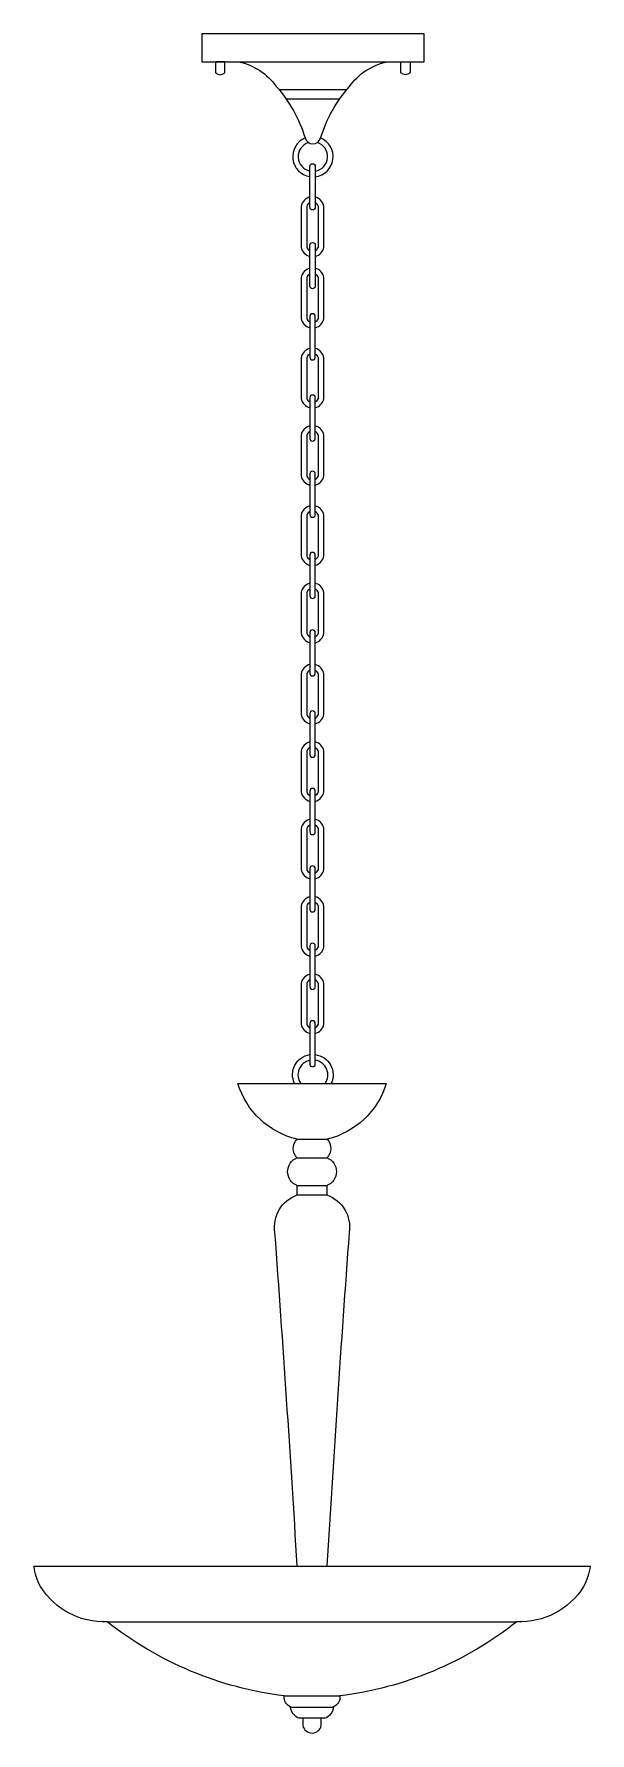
# Model space of a CAD drawing. Extents: x -56584 to -56254, y -37137 to -36130.
import ezdxf

# ---------------------------------------------------------------- set-up
doc = ezdxf.new("R2010")
doc.units = 0
doc.header["$MEASUREMENT"] = 0
doc.layers.add('4', color=4, linetype='CONTINUOUS')
doc.layers.add('7', color=7, linetype='CONTINUOUS')

msp = doc.modelspace()

# ---------------------------------------------------------------- linework, layer by layer
at = {"layer": '4'}
for points in [[(-56423.1, -36191.9, 0.7589), (-56413.9, -36191.9, -0.105172), (-56396.8, -36161.4, -0.187192), (-56374.5, -36146.8), (-56352.5, -36146.8), (-56352.5, -36130.3), (-56484.5, -36130.3), (-56484.5, -36146.8), (-56462.5, -36146.8, -0.187192), (-56440.2, -36161.4, -0.105172), (-56423.1, -36191.9)], [(-56427.8, -37038.4, 0.003245), (-56441, -36840.8, -0.36192), (-56427.8, -36818.4), (-56427.8, -36812.9, -0.68778), (-56427.8, -36796.4, -0.41178), (-56427.9, -36785.4, -0.26757), (-56463, -36752.4), (-56375, -36752.4, -0.26757), (-56410.1, -36785.4, -0.41178), (-56410.2, -36796.4, -0.68778), (-56410.2, -36812.9), (-56410.2, -36818.4, -0.36192), (-56397, -36840.8, 0.003245), (-56410.2, -37038.4)]]:
    msp.add_lwpolyline(points, format="xyb", dxfattribs=at)
msp.add_lwpolyline([(-56402.5, -37115.4, -0.336176), (-56406.4, -37122, -0.311354), (-56411.3, -37128.6), (-56426.7, -37128.6, -0.311354), (-56431.7, -37122, -0.336176), (-56435.5, -37115.4, -0.137839), (-56540.6, -37071.4, -0.27148), (-56580.1, -37050.6, -0.098483), (-56584, -37038.4), (-56254, -37038.4, -0.098483), (-56257.9, -37050.6, -0.27148), (-56297.5, -37071.4, -0.137839)], format="xyb", close=True, dxfattribs=at)
at = {"layer": '7'}
for p, q in [((-56470.8, -36146.8), (-56476.3, -36146.8)), ((-56462.5, -36146.8), (-56374.5, -36146.8)), ((-56438.6, -36163.3), (-56398.5, -36163.3)), ((-56434.4, -36168.8), (-56402.6, -36168.8)), ((-56427.9, -36785.4), (-56410.1, -36785.4)), ((-56427.8, -36796.4), (-56410.2, -36796.4)), ((-56427.8, -36812.9), (-56410.2, -36812.9)), ((-56427.8, -36818.4), (-56410.2, -36818.4)), ((-56540.6, -37071.4), (-56297.5, -37071.4)), ((-56435.5, -37115.4), (-56402.5, -37115.4)), ((-56431.7, -37122), (-56406.4, -37122))]:
    msp.add_line(p, q, dxfattribs=at)
for points in [[(-56476.3, -36146.8), (-56476.3, -36153.4, 0.390861), (-56470.8, -36153.4), (-56470.8, -36146.8)], [(-56360.8, -36146.8), (-56360.8, -36153.4, -0.390861), (-56366.3, -36153.4), (-56366.3, -36146.8)], [(-56420.3, -36227, 0.302545), (-56425.4, -36232.5), (-56425.4, -36256.7, 0.302545), (-56420.3, -36262.2)], [(-56420.3, -36230.4, 0.199814), (-56422.1, -36232.5), (-56422.1, -36256.7, 0.199814), (-56420.3, -36258.8)], [(-56417.1, -36262.2, 0.30144), (-56412, -36256.7), (-56412, -36232.5, 0.30144), (-56417.1, -36227)], [(-56417.1, -36258.8, 0.197687), (-56415.2, -36256.7), (-56415.2, -36232.5, 0.197687), (-56417.1, -36230.4)], [(-56420.3, -36269.2, 0.302545), (-56425.4, -36274.7), (-56425.4, -36298.9, 0.302545), (-56420.3, -36304.4)], [(-56420.3, -36272.6, 0.199814), (-56422.1, -36274.7), (-56422.1, -36298.9, 0.199814), (-56420.3, -36301)], [(-56417.1, -36304.4, 0.30144), (-56412, -36298.9), (-56412, -36274.7, 0.30144), (-56417.1, -36269.2)], [(-56417.1, -36300.9, 0.197687), (-56415.2, -36298.9), (-56415.2, -36274.7, 0.197687), (-56417.1, -36272.6)], [(-56420.3, -36316.7, 0.302545), (-56425.4, -36322.2), (-56425.4, -36346.3, 0.302545), (-56420.3, -36351.8)], [(-56420.3, -36320.1, 0.199814), (-56422.1, -36322.2), (-56422.1, -36346.3, 0.199814), (-56420.3, -36348.4)], [(-56417.1, -36351.8, 0.30144), (-56412, -36346.3), (-56412, -36322.2, 0.30144), (-56417.1, -36316.7)], [(-56417.1, -36348.4, 0.197687), (-56415.2, -36346.3), (-56415.2, -36322.2, 0.197687), (-56417.1, -36320.1)], [(-56420.3, -36362.6, 0.302545), (-56425.4, -36368.1), (-56425.4, -36392.2, 0.302545), (-56420.3, -36397.7)], [(-56417.1, -36397.7, 0.30144), (-56412, -36392.2), (-56412, -36368.1, 0.30144), (-56417.1, -36362.6)], [(-56420.3, -36366, 0.199814), (-56422.1, -36368.1), (-56422.1, -36392.2, 0.199814), (-56420.3, -36394.3)], [(-56417.1, -36394.3, 0.197687), (-56415.2, -36392.2), (-56415.2, -36368.1, 0.197687), (-56417.1, -36366)], [(-56420.3, -36410, 0.302545), (-56425.4, -36415.5), (-56425.4, -36439.7, 0.302545), (-56420.3, -36445.2)], [(-56420.3, -36413.4, 0.199814), (-56422.1, -36415.5), (-56422.1, -36439.7, 0.199814), (-56420.3, -36441.8)], [(-56417.1, -36445.2, 0.30144), (-56412, -36439.7), (-56412, -36415.5, 0.30144), (-56417.1, -36410)], [(-56417.1, -36441.7, 0.197687), (-56415.2, -36439.7), (-56415.2, -36415.5, 0.197687), (-56417.1, -36413.4)], [(-56420.3, -36455.9, 0.302545), (-56425.4, -36461.4), (-56425.4, -36485.5, 0.302545), (-56420.3, -36491.1)], [(-56417.1, -36491.1, 0.30144), (-56412, -36485.5), (-56412, -36461.4, 0.30144), (-56417.1, -36455.9)], [(-56420.3, -36459.3, 0.199814), (-56422.1, -36461.4), (-56422.1, -36485.5, 0.199814), (-56420.3, -36487.6)], [(-56417.1, -36487.6, 0.197687), (-56415.2, -36485.5), (-56415.2, -36461.4, 0.197687), (-56417.1, -36459.3)], [(-56420.3, -36504, 0.302545), (-56425.4, -36509.6), (-56425.4, -36533.7, 0.302545), (-56420.3, -36539.2)], [(-56417.1, -36539.2, 0.30144), (-56412, -36533.7), (-56412, -36509.6, 0.30144), (-56417.1, -36504.1)], [(-56420.3, -36507.5, 0.199814), (-56422.1, -36509.6), (-56422.1, -36533.7, 0.199814), (-56420.3, -36535.8)], [(-56417.1, -36535.8, 0.197687), (-56415.2, -36533.7), (-56415.2, -36509.6, 0.197687), (-56417.1, -36507.5)], [(-56420.3, -36549.9, 0.302545), (-56425.4, -36555.4), (-56425.4, -36579.6, 0.302545), (-56420.3, -36585.1)], [(-56420.3, -36553.3, 0.199814), (-56422.1, -36555.4), (-56422.1, -36579.6, 0.199814), (-56420.3, -36581.7)], [(-56417.1, -36585.1, 0.30144), (-56412, -36579.6), (-56412, -36555.4, 0.30144), (-56417.1, -36549.9)], [(-56417.1, -36581.7, 0.197687), (-56415.2, -36579.6), (-56415.2, -36555.4, 0.197687), (-56417.1, -36553.4)], [(-56420.3, -36595.8, 0.302545), (-56425.4, -36601.3), (-56425.4, -36625.5, 0.302545), (-56420.3, -36631)], [(-56417.1, -36631, 0.30144), (-56412, -36625.5), (-56412, -36601.3, 0.30144), (-56417.1, -36595.8)], [(-56420.3, -36599.2, 0.199814), (-56422.1, -36601.3), (-56422.1, -36625.5, 0.199814), (-56420.3, -36627.6)], [(-56417.1, -36627.5, 0.197687), (-56415.2, -36625.5), (-56415.2, -36601.3, 0.197687), (-56417.1, -36599.2)], [(-56420.3, -36641.7, 0.302545), (-56425.4, -36647.2), (-56425.4, -36671.3, 0.302545), (-56420.3, -36676.9)], [(-56420.3, -36645.1, 0.199814), (-56422.1, -36647.2), (-56422.1, -36671.3, 0.199814), (-56420.3, -36673.4)], [(-56417.1, -36676.9, 0.30144), (-56412, -36671.3), (-56412, -36647.2, 0.30144), (-56417.1, -36641.7)], [(-56417.1, -36673.4, 0.197687), (-56415.2, -36671.3), (-56415.2, -36647.2, 0.197687), (-56417.1, -36645.1)], [(-56420.3, -36687.6, 0.302545), (-56425.4, -36693.1), (-56425.4, -36717.2, 0.302545), (-56420.3, -36722.7)], [(-56417.1, -36722.7, 0.30144), (-56412, -36717.2), (-56412, -36693.1, 0.30144), (-56417.1, -36687.6)], [(-56420.3, -36691, 0.199814), (-56422.1, -36693.1), (-56422.1, -36717.2, 0.199814), (-56420.3, -36719.3)], [(-56417.1, -36719.3, 0.197687), (-56415.2, -36717.2), (-56415.2, -36693.1, 0.197687), (-56417.1, -36691)], [(-56429.4, -36752.4, -0.502182), (-56420.3, -36735.3)], [(-56417.1, -36735.3, -0.510878), (-56407.6, -36752.4, -0.510878)], [(-56424.5, -37128.6), (-56424.5, -37133, 0.8), (-56413.5, -37133), (-56413.5, -37128.6)]]:
    msp.add_lwpolyline(points, format="xyb", dxfattribs=at)
for points in [[(-56420.3, -36208.8, -1), (-56417.1, -36208.8), (-56417.1, -36233, -1), (-56420.3, -36233)], [(-56420.3, -36255.5, -1), (-56417.1, -36255.5), (-56417.1, -36279.7, -1), (-56420.3, -36279.7)], [(-56420.3, -36321.9, 1), (-56417.1, -36321.9), (-56417.1, -36297.7, 1), (-56420.3, -36297.7)], [(-56420.3, -36370, 1), (-56417.1, -36370), (-56417.1, -36345.9, 1), (-56420.3, -36345.9)], [(-56420.3, -36415.2, 1), (-56417.1, -36415.2), (-56417.1, -36391.1, 1), (-56420.3, -36391.1)], [(-56420.3, -36463.3, 1), (-56417.1, -36463.3), (-56417.1, -36439.2, 1), (-56420.3, -36439.2)], [(-56420.3, -36509.2, 1), (-56417.1, -36509.2), (-56417.1, -36485.1, 1), (-56420.3, -36485.1)], [(-56420.3, -36557.4, 1), (-56417.1, -36557.4), (-56417.1, -36533.2, 1), (-56420.3, -36533.2)], [(-56420.3, -36579.1), (-56420.3, -36603.3, 1), (-56417.1, -36603.3), (-56417.1, -36579.1, 1)], [(-56417.1, -36649.1), (-56417.1, -36625, 1), (-56420.3, -36625), (-56420.3, -36649.1, 1)], [(-56420.3, -36670.9), (-56420.3, -36695, 1), (-56417.1, -36695), (-56417.1, -36670.9, 1)], [(-56417.1, -36740.9), (-56417.1, -36716.8, 1), (-56420.3, -36716.8), (-56420.3, -36740.9, 1)]]:
    msp.add_lwpolyline(points, format="xyb", close=True, dxfattribs=at)
for centre, radius, start, end in [((-56418.5, -36203), 12, 112.6948, 261.2976), ((-56418.5, -36203), 12, 276.8358, 67.552), ((-56418.5, -36203), 8.73, 107.4493, 258.0325), ((-56418.5, -36203), 8.73, 279.3881, 72.7974), ((-56418.5, -36747.3), 8.87, 101.5974, 215.3512), ((-56418.5, -36747.3), 8.87, 324.6488, 80.5788)]:
    msp.add_arc(centre, radius, start, end, dxfattribs=at)

doc.saveas('drawing.dxf')
